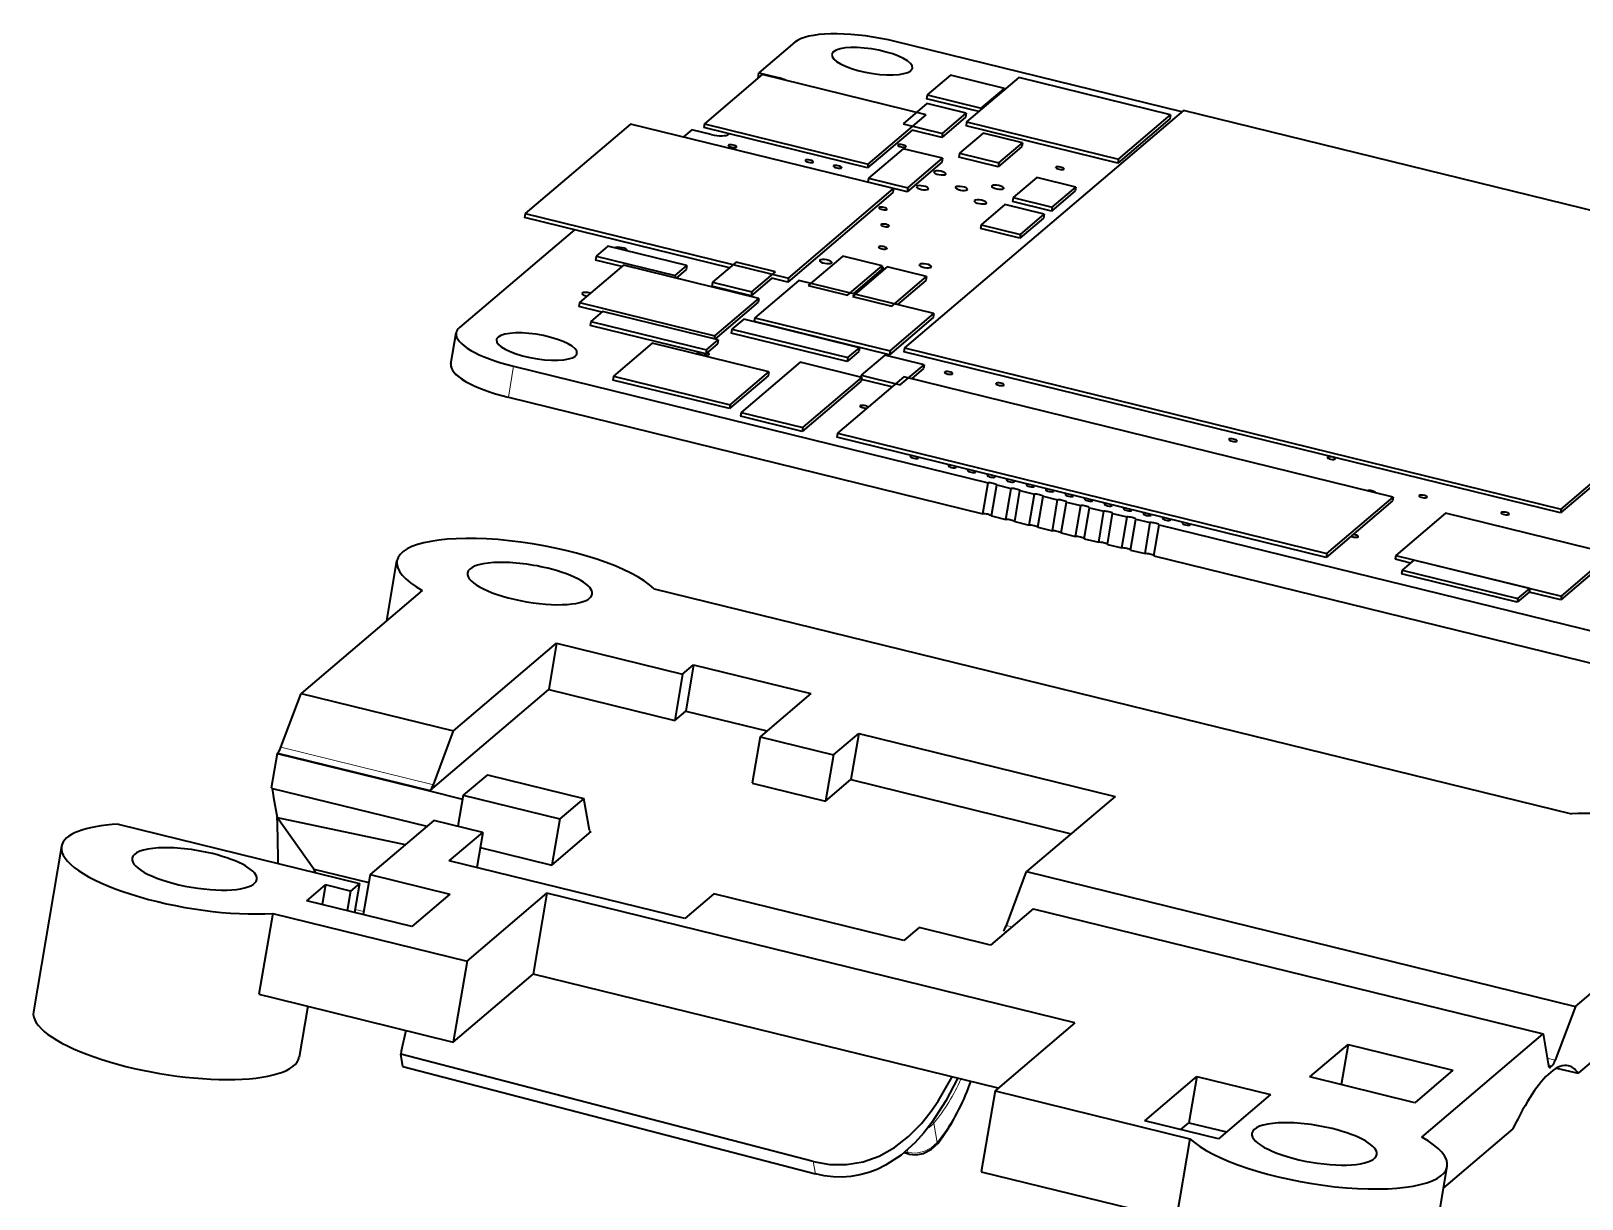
# Model space of a CAD drawing. Extents: x 284 to 1097, y 96 to 774.
# Drawn here: x 948.53 to 986.5, y 262.03 to 290.61 of the extents above; entities that cross this region are included whole.
import ezdxf

# ---------------------------------------------------------------- set-up
doc = ezdxf.new("R2010")
doc.units = 0

msp = doc.modelspace()

# ---------------------------------------------------------------- linework, layer by layer
at = {"color": 7, "lineweight": 35, "ltscale": 0.028807}
msp.add_line((967.231, 290.338), (966.353, 289.592), dxfattribs=at)
at = {"color": 7, "lineweight": 35, "ltscale": 0.004285}
msp.add_line((969.688, 290.356), (969.521, 290.394), dxfattribs=at)
at = {"color": 7, "lineweight": 35, "ltscale": 0.180662}
msp.add_line((976.706, 288.633), (969.688, 290.356), dxfattribs=at)
at = {"color": 7, "lineweight": 35, "ltscale": 0.046462}
msp.add_line((966.432, 289.546), (965.017, 288.342), dxfattribs=at)
at = {"color": 7, "lineweight": 35, "ltscale": 0.003343}
msp.add_line((966.331, 289.46), (966.353, 289.592), dxfattribs=at)
at = {"color": 7, "lineweight": 35, "ltscale": 0.01217}
for p, q in [((966.353, 289.592), (966.826, 289.476)), ((965.184, 288.079), (964.711, 288.195))]:
    msp.add_line(p, q, dxfattribs=at)
at = {"color": 7, "lineweight": 35, "ltscale": 0.103258}
for p, q in [((970.444, 288.562), (966.432, 289.546)), ((969.012, 287.263), (965.001, 288.248)), ((965.017, 288.342), (969.028, 287.357))]:
    msp.add_line(p, q, dxfattribs=at)
at = {"color": 7, "lineweight": 35, "ltscale": 0.000631399}
msp.add_line((966.822, 289.451), (966.826, 289.476), dxfattribs=at)
at = {"color": 7, "lineweight": 35, "ltscale": 0.00077383}
msp.add_line((966.826, 289.476), (966.856, 289.467), dxfattribs=at)
at = {"color": 7, "lineweight": 35, "ltscale": 0.000604306}
msp.add_line((966.852, 289.443), (966.856, 289.467), dxfattribs=at)
at = {"color": 7, "lineweight": 35, "ltscale": 0.018585}
for p, q in [((971.039, 289.533), (970.472, 289.051)), ((971.796, 288.726), (972.362, 289.208))]:
    msp.add_line(p, q, dxfattribs=at)
at = {"color": 7, "lineweight": 35, "ltscale": 0.034077}
for p, q in [((972.362, 289.208), (971.039, 289.533)), ((970.472, 289.051), (971.796, 288.726))]:
    msp.add_line(p, q, dxfattribs=at)
at = {"color": 7, "lineweight": 35, "ltscale": 0.041816}
for p, q in [((972.712, 289.473), (971.438, 288.389)), ((976.414, 288.466), (975.14, 287.382)), ((975.156, 287.476), (976.43, 288.56))]:
    msp.add_line(p, q, dxfattribs=at)
at = {"color": 7, "lineweight": 35, "ltscale": 0.095708}
for p, q in [((976.43, 288.56), (972.712, 289.473)), ((975.14, 287.382), (971.422, 288.295))]:
    msp.add_line(p, q, dxfattribs=at)
at = {"color": 7, "lineweight": 35, "ltscale": 0.00239}
for p, q in [((970.472, 289.051), (970.456, 288.957)), ((965.017, 288.342), (965.001, 288.248)), ((971.425, 288.599), (971.409, 288.504)), ((971.438, 288.389), (971.422, 288.295)), ((976.43, 288.56), (976.414, 288.466)), ((970.844, 288.105), (970.828, 288.01)), ((972.807, 287.878), (972.791, 287.783)), ((970.848, 287.497), (970.832, 287.402)), ((971.265, 287.62), (971.249, 287.526)), ((969.028, 287.357), (969.012, 287.263)), ((972.226, 287.384), (972.21, 287.29)), ((975.156, 287.476), (975.14, 287.382)), ((969.038, 287.011), (969.022, 286.917)), ((969.65, 286.755), (969.634, 286.661)), ((970, 286.775), (969.984, 286.681)), ((974.115, 286.793), (974.099, 286.699)), ((972.573, 286.535), (972.557, 286.441)), ((960.63, 286.144), (960.614, 286.05)), ((973.334, 286.128), (973.318, 286.034)), ((973.534, 286.299), (973.518, 286.205)), ((971.792, 285.871), (971.776, 285.776)), ((972.753, 285.635), (972.737, 285.54)), ((962.363, 285.102), (962.347, 285.008)), ((964.59, 284.871), (964.574, 284.777)), ((969.367, 284.869), (969.351, 284.774)), ((967.072, 284.563), (967.056, 284.469)), ((970.454, 284.602), (970.438, 284.508)), ((966.178, 284.229), (966.162, 284.135)), ((966.347, 284.068), (966.33, 283.974)), ((961.958, 283.966), (961.942, 283.872)), ((970.638, 283.698), (970.622, 283.603)), ((965.691, 283.314), (965.675, 283.22)), ((966.25, 283.596), (966.234, 283.501)), ((965.354, 283.051), (965.338, 282.957)), ((965.066, 282.807), (965.05, 282.712)), ((968.525, 282.619), (968.509, 282.524)), ((968.813, 282.863), (968.797, 282.769)), ((969.562, 282.782), (969.546, 282.688)), ((969.918, 282.859), (969.902, 282.764)), ((962.793, 282.165), (962.777, 282.071)), ((966.593, 282.271), (966.577, 282.177)), ((970.394, 282.447), (970.378, 282.352)), ((968.874, 282.135), (968.858, 282.041)), ((965.645, 281.465), (965.629, 281.371)), ((965.914, 281.279), (965.898, 281.185)), ((967.43, 280.907), (967.414, 280.813)), ((968.273, 280.767), (968.257, 280.673)), ((981.881, 279.207), (981.865, 279.113)), ((985.992, 278.913), (985.976, 278.819)), ((980.257, 277.825), (980.241, 277.731)), ((982.103, 277.421), (982.087, 277.327)), ((985.225, 276.97), (985.209, 276.876)), ((984.937, 276.725), (984.921, 276.631)), ((986, 276.785), (985.984, 276.69))]:
    msp.add_line(p, q, dxfattribs=at)
at = {"color": 7, "lineweight": 35, "ltscale": 0.000229578}
msp.add_line((970.805, 289.337), (970.813, 289.341), dxfattribs=at)
at = {"color": 7, "lineweight": 35, "ltscale": 0.000968301}
msp.add_line((972.362, 289.208), (972.356, 289.17), dxfattribs=at)
at = {"color": 7, "lineweight": 35, "ltscale": 0.019057}
for p, q in [((970.463, 288.835), (969.883, 288.341)), ((971.409, 288.504), (970.828, 288.01)), ((971.846, 288.114), (971.265, 287.62)), ((972.226, 287.384), (972.807, 287.878)), ((972.791, 287.783), (972.21, 287.29)), ((973.154, 287.029), (972.573, 286.535)), ((972.372, 286.365), (971.792, 285.871)), ((974.099, 286.699), (973.518, 286.205)), ((972.753, 285.635), (973.334, 286.128)), ((966.178, 284.229), (966.759, 284.723))]:
    msp.add_line(p, q, dxfattribs=at)
at = {"color": 7, "lineweight": 35, "ltscale": 0.224198}
msp.add_line((976.749, 288.669), (969.918, 282.859), dxfattribs=at)
at = {"color": 7, "lineweight": 35, "ltscale": 0.032951}
msp.add_line((971.736, 288.643), (970.456, 288.957), dxfattribs=at)
at = {"color": 7, "lineweight": 35, "ltscale": 0.024751}
for p, q in [((971.425, 288.599), (970.463, 288.835)), ((969.038, 287.011), (970, 286.775)), ((974.115, 286.793), (973.154, 287.029)), ((973.334, 286.128), (972.372, 286.365)), ((973.518, 286.205), (972.557, 286.441)), ((971.792, 285.871), (972.753, 285.635)), ((970.394, 282.447), (969.433, 282.683))]:
    msp.add_line(p, q, dxfattribs=at)
at = {"color": 7, "lineweight": 35, "ltscale": 0.000968045}
msp.add_line((971.796, 288.726), (971.79, 288.688), dxfattribs=at)
at = {"color": 7, "lineweight": 35, "ltscale": 0.413789}
for p, q in [((992.823, 284.723), (976.749, 288.669)), ((985.976, 278.819), (969.902, 282.764)), ((969.918, 282.859), (985.992, 278.913))]:
    msp.add_line(p, q, dxfattribs=at)
at = {"color": 7, "lineweight": 35, "ltscale": 0.084591}
for p, q in [((963.207, 288.337), (960.63, 286.144)), ((967.072, 284.563), (969.65, 286.755))]:
    msp.add_line(p, q, dxfattribs=at)
at = {"color": 7, "lineweight": 35, "ltscale": 0.165845}
msp.add_line((969.65, 286.755), (963.207, 288.337), dxfattribs=at)
at = {"color": 7, "lineweight": 35, "ltscale": 0.046463}
msp.add_line((969.028, 287.357), (970.444, 288.562), dxfattribs=at)
at = {"color": 7, "lineweight": 35, "ltscale": 0.024749}
for p, q in [((969.883, 288.341), (970.844, 288.105)), ((972.807, 287.878), (971.846, 288.114)), ((970.848, 287.497), (969.887, 287.733)), ((972.21, 287.29), (971.249, 287.526)), ((971.265, 287.62), (972.226, 287.384)), ((969.984, 286.681), (969.022, 286.917)), ((972.573, 286.535), (973.534, 286.299)), ((972.737, 285.54), (971.776, 285.776)), ((966.759, 284.723), (965.797, 284.959)), ((969.367, 284.869), (968.406, 285.105)), ((970.454, 284.602), (969.493, 284.838)), ((965.217, 284.465), (966.178, 284.229)), ((966.162, 284.135), (965.201, 284.371)), ((967.557, 284.383), (968.519, 284.147)), ((968.645, 284.116), (969.606, 283.88)), ((968.852, 282.189), (969.813, 281.953))]:
    msp.add_line(p, q, dxfattribs=at)
at = {"color": 7, "lineweight": 35, "ltscale": 0.019058}
for p, q in [((970.844, 288.105), (971.425, 288.599)), ((973.534, 286.299), (974.115, 286.793)), ((973.318, 286.034), (972.737, 285.54)), ((969.813, 281.953), (970.394, 282.447))]:
    msp.add_line(p, q, dxfattribs=at)
at = {"color": 7, "lineweight": 35, "ltscale": 0.095707}
msp.add_line((971.438, 288.389), (975.156, 287.476), dxfattribs=at)
at = {"color": 7, "lineweight": 35, "ltscale": 0.006803}
msp.add_line((964.711, 288.195), (964.504, 288.019), dxfattribs=at)
at = {"color": 7, "lineweight": 35, "ltscale": 0.000294128}
msp.add_line((965.628, 288.094), (965.62, 288.086), dxfattribs=at)
at = {"color": 7, "lineweight": 35, "ltscale": 0.035726}
msp.add_line((970.1, 288.189), (969.012, 287.263), dxfattribs=at)
at = {"color": 7, "lineweight": 35, "ltscale": 0.018735}
msp.add_line((970.828, 288.01), (970.1, 288.189), dxfattribs=at)
at = {"color": 7, "lineweight": 35, "ltscale": 0.00018924}
for p, q in [((965.606, 287.813), (965.61, 287.819)), ((965.803, 287.779), (965.799, 287.773)), ((969.952, 287.785), (969.948, 287.778)), ((967.487, 287.444), (967.491, 287.45)), ((967.684, 287.41), (967.68, 287.404)), ((968.177, 287.306), (968.181, 287.312)), ((973.621, 287.273), (973.625, 287.279)), ((969.294, 286.287), (969.298, 286.293)), ((969.492, 286.253), (969.487, 286.247)), ((969.342, 285.871), (969.346, 285.878)), ((969.539, 285.838), (969.535, 285.831)), ((969.287, 285.326), (969.291, 285.333)), ((969.484, 285.293), (969.48, 285.286)), ((970.899, 282.262), (970.903, 282.268)), ((972.156, 281.984), (972.16, 281.991)), ((968.83, 281.435), (968.834, 281.442)), ((977.858, 280.616), (977.862, 280.622)), ((970.988, 279.975), (970.992, 279.981)), ((980.269, 280.179), (980.273, 280.186)), ((971.466, 279.857), (971.47, 279.864)), ((971.663, 279.824), (971.659, 279.817)), ((971.943, 279.74), (971.947, 279.747)), ((972.14, 279.707), (972.136, 279.7)), ((972.618, 279.589), (972.614, 279.583)), ((973.375, 279.389), (973.379, 279.395)), ((973.852, 279.272), (973.856, 279.278)), ((974.049, 279.238), (974.045, 279.232)), ((974.33, 279.154), (974.334, 279.161)), ((974.527, 279.121), (974.523, 279.114)), ((975.004, 279.004), (975, 278.997)), ((975.284, 278.92), (975.288, 278.926)), ((975.762, 278.803), (975.766, 278.809)), ((976.239, 278.686), (976.243, 278.692)), ((976.436, 278.652), (976.432, 278.646)), ((976.716, 278.569), (976.72, 278.575)), ((976.913, 278.535), (976.909, 278.529))]:
    msp.add_line(p, q, dxfattribs=at)
at = {"color": 7, "lineweight": 35, "ltscale": 0.027848}
for p, q in [((969.887, 287.733), (969.038, 287.011)), ((968.519, 284.147), (969.367, 284.869)), ((969.493, 284.838), (968.645, 284.116)), ((969.606, 283.88), (970.454, 284.602))]:
    msp.add_line(p, q, dxfattribs=at)
at = {"color": 7, "lineweight": 35, "ltscale": 0.000188432}
msp.add_line((969.755, 287.818), (969.759, 287.825), dxfattribs=at)
at = {"color": 7, "lineweight": 35, "ltscale": 0.027847}
for p, q in [((970, 286.775), (970.848, 287.497)), ((970.832, 287.402), (969.984, 286.681))]:
    msp.add_line(p, q, dxfattribs=at)
at = {"color": 7, "lineweight": 35, "ltscale": 0.000189886}
for p, q in [((968.374, 287.272), (968.37, 287.266)), ((973.819, 287.239), (973.815, 287.233)), ((971.096, 282.228), (971.092, 282.222)), ((972.353, 281.951), (972.349, 281.944)), ((978.055, 280.582), (978.051, 280.576)), ((970.061, 280.202), (970.065, 280.209)), ((970.258, 280.169), (970.254, 280.162)), ((971.186, 279.941), (971.182, 279.935)), ((972.42, 279.623), (972.424, 279.629)), ((972.898, 279.506), (972.902, 279.512)), ((973.095, 279.472), (973.091, 279.466)), ((973.572, 279.355), (973.568, 279.349)), ((974.807, 279.037), (974.811, 279.044)), ((975.481, 278.887), (975.477, 278.88)), ((975.959, 278.769), (975.955, 278.763))]:
    msp.add_line(p, q, dxfattribs=at)
at = {"color": 7, "lineweight": 35, "ltscale": 0.08459}
msp.add_line((969.634, 286.661), (967.056, 284.469), dxfattribs=at)
at = {"color": 7, "lineweight": 35, "ltscale": 0.129185}
msp.add_line((965.632, 284.818), (960.614, 286.05), dxfattribs=at)
at = {"color": 7, "lineweight": 35, "ltscale": 0.165844}
msp.add_line((960.63, 286.144), (967.072, 284.563), dxfattribs=at)
at = {"color": 7, "lineweight": 35, "ltscale": 0.092446}
msp.add_line((961.837, 285.75), (959.02, 283.354), dxfattribs=at)
at = {"color": 7, "lineweight": 35, "ltscale": 0.009449}
for p, q in [((962.651, 285.347), (962.363, 285.102)), ((964.302, 284.626), (964.59, 284.871)), ((968.797, 282.769), (968.509, 282.524)), ((968.525, 282.619), (968.813, 282.863)), ((982.391, 277.666), (982.103, 277.421)), ((985.209, 276.876), (984.921, 276.631)), ((984.937, 276.725), (985.225, 276.97))]:
    msp.add_line(p, q, dxfattribs=at)
at = {"color": 7, "lineweight": 35, "ltscale": 0.049918}
for p, q in [((964.59, 284.871), (962.651, 285.347)), ((962.363, 285.102), (964.302, 284.626))]:
    msp.add_line(p, q, dxfattribs=at)
at = {"color": 7, "lineweight": 35, "ltscale": 0.035313}
for p, q in [((963.034, 284.881), (961.958, 283.966)), ((967.326, 284.511), (966.25, 283.596))]:
    msp.add_line(p, q, dxfattribs=at)
at = {"color": 7, "lineweight": 35, "ltscale": 0.016699}
msp.add_line((962.996, 284.849), (962.347, 285.008), dxfattribs=at)
at = {"color": 7, "lineweight": 35, "ltscale": 0.085271}
for p, q in [((966.347, 284.068), (963.034, 284.881)), ((970.638, 283.698), (967.326, 284.511))]:
    msp.add_line(p, q, dxfattribs=at)
at = {"color": 7, "lineweight": 35, "ltscale": 0.019056}
for p, q in [((965.797, 284.959), (965.217, 284.465)), ((969.433, 282.683), (968.852, 282.189))]:
    msp.add_line(p, q, dxfattribs=at)
at = {"color": 7, "lineweight": 35, "ltscale": 0.027849}
msp.add_line((968.406, 285.105), (967.557, 284.383), dxfattribs=at)
at = {"color": 7, "lineweight": 35, "ltscale": 0.001371}
msp.add_line((964.302, 284.626), (964.293, 284.572), dxfattribs=at)
at = {"color": 7, "lineweight": 35, "ltscale": 0.008195}
msp.add_line((964.574, 284.777), (964.325, 284.565), dxfattribs=at)
at = {"color": 7, "lineweight": 35, "ltscale": 0.002391}
for p, q in [((965.217, 284.465), (965.201, 284.371)), ((962.233, 283.502), (962.217, 283.408)), ((981.947, 277.779), (981.931, 277.685))]:
    msp.add_line(p, q, dxfattribs=at)
at = {"color": 7, "lineweight": 35, "ltscale": 0.016575}
msp.add_line((966.667, 284.564), (966.162, 284.135), dxfattribs=at)
at = {"color": 7, "lineweight": 35, "ltscale": 0.010019}
msp.add_line((967.056, 284.469), (966.667, 284.564), dxfattribs=at)
at = {"color": 7, "lineweight": 35, "ltscale": 0.022784}
for p, q in [((969.351, 284.774), (968.657, 284.184)), ((970.438, 284.508), (969.744, 283.917))]:
    msp.add_line(p, q, dxfattribs=at)
at = {"color": 7, "lineweight": 35, "ltscale": 0.224199}
for p, q in [((992.807, 284.629), (985.976, 278.819)), ((985.992, 278.913), (992.823, 284.723))]:
    msp.add_line(p, q, dxfattribs=at)
at = {"color": 7, "lineweight": 35, "ltscale": 0.035314}
for p, q in [((965.271, 283.153), (966.347, 284.068)), ((969.562, 282.782), (970.638, 283.698)), ((970.622, 283.603), (969.546, 282.688))]:
    msp.add_line(p, q, dxfattribs=at)
at = {"color": 7, "lineweight": 35, "ltscale": 0.014494}
msp.add_line((962.505, 283.734), (961.942, 283.872), dxfattribs=at)
at = {"color": 7, "lineweight": 35, "ltscale": 0.085269}
for p, q in [((961.958, 283.966), (965.271, 283.153)), ((969.546, 282.688), (966.234, 283.501)), ((966.25, 283.596), (969.562, 282.782))]:
    msp.add_line(p, q, dxfattribs=at)
at = {"color": 7, "lineweight": 35, "ltscale": 0.009448}
for p, q in [((962.521, 283.747), (962.233, 283.502)), ((965.979, 283.559), (965.691, 283.314)), ((965.338, 282.957), (965.05, 282.712)), ((965.066, 282.807), (965.354, 283.051))]:
    msp.add_line(p, q, dxfattribs=at)
at = {"color": 7, "lineweight": 35, "ltscale": 0.072943}
for p, q in [((965.354, 283.051), (962.521, 283.747)), ((962.233, 283.502), (965.066, 282.807)), ((965.691, 283.314), (968.525, 282.619)), ((968.509, 282.524), (965.675, 283.22)), ((985.225, 276.97), (982.391, 277.666)), ((984.921, 276.631), (982.087, 277.327)), ((982.103, 277.421), (984.937, 276.725))]:
    msp.add_line(p, q, dxfattribs=at)
at = {"color": 7, "lineweight": 35, "ltscale": 0.034802}
msp.add_line((966.33, 283.974), (965.27, 283.072), dxfattribs=at)
at = {"color": 7, "lineweight": 35, "ltscale": 0.072945}
for p, q in [((965.05, 282.712), (962.217, 283.408)), ((968.813, 282.863), (965.979, 283.559))]:
    msp.add_line(p, q, dxfattribs=at)
at = {"color": 7, "lineweight": 35, "ltscale": 0.019238}
msp.add_line((958.81, 282.467), (958.94, 283.226), dxfattribs=at)
at = {"color": 7, "lineweight": 35, "ltscale": 0.031112}
msp.add_line((963.741, 282.971), (962.793, 282.165), dxfattribs=at)
at = {"color": 7, "lineweight": 35, "ltscale": 0.07341}
msp.add_line((966.593, 282.271), (963.741, 282.971), dxfattribs=at)
at = {"color": 7, "lineweight": 35, "ltscale": 0.001975}
msp.add_line((965.271, 283.153), (965.257, 283.075), dxfattribs=at)
at = {"color": 7, "lineweight": 13, "ltscale": 0.019239}
msp.add_line((960.216, 281.65), (960.345, 282.408), dxfattribs=at)
at = {"color": 7, "lineweight": 35, "ltscale": 0.299078}
for p, q in [((960.345, 282.408), (971.963, 279.556)), ((976.148, 278.529), (987.766, 275.677)), ((976.019, 277.771), (987.637, 274.919)), ((976.019, 277.771), (987.637, 274.919))]:
    msp.add_line(p, q, dxfattribs=at)
at = {"color": 7, "lineweight": 35, "ltscale": 0.073412}
for p, q in [((962.793, 282.165), (965.645, 281.465)), ((965.629, 281.371), (962.777, 282.071))]:
    msp.add_line(p, q, dxfattribs=at)
at = {"color": 7, "lineweight": 35, "ltscale": 0.031111}
for p, q in [((966.577, 282.177), (965.629, 281.371)), ((965.645, 281.465), (966.593, 282.271))]:
    msp.add_line(p, q, dxfattribs=at)
at = {"color": 7, "lineweight": 35, "ltscale": 0.047392}
msp.add_line((967.358, 282.507), (965.914, 281.279), dxfattribs=at)
at = {"color": 7, "lineweight": 35, "ltscale": 0.039022}
msp.add_line((968.874, 282.135), (967.358, 282.507), dxfattribs=at)
at = {"color": 7, "lineweight": 35, "ltscale": 0.001168}
msp.add_line((968.852, 282.189), (968.844, 282.143), dxfattribs=at)
at = {"color": 7, "lineweight": 35, "ltscale": 0.00962}
msp.add_line((970.378, 282.352), (970.085, 282.103), dxfattribs=at)
at = {"color": 7, "lineweight": 35, "ltscale": 0.04739}
for p, q in [((968.858, 282.041), (967.414, 280.813)), ((967.43, 280.907), (968.874, 282.135))]:
    msp.add_line(p, q, dxfattribs=at)
at = {"color": 7, "lineweight": 35, "ltscale": 0.053329}
msp.add_line((969.898, 282.149), (968.273, 280.767), dxfattribs=at)
at = {"color": 7, "lineweight": 35, "ltscale": 0.019149}
msp.add_line((969.61, 281.904), (968.866, 282.087), dxfattribs=at)
at = {"color": 7, "lineweight": 35, "ltscale": 0.308489}
msp.add_line((981.881, 279.207), (969.898, 282.149), dxfattribs=at)
at = {"color": 7, "lineweight": 35, "ltscale": 0.299079}
msp.add_line((960.216, 281.65), (971.834, 278.798), dxfattribs=at)
msp.add_line((960.216, 281.65), (971.834, 278.798), dxfattribs=at)
at = {"color": 7, "lineweight": 35, "ltscale": 0.039023}
for p, q in [((967.414, 280.813), (965.898, 281.185)), ((965.914, 281.279), (967.43, 280.907))]:
    msp.add_line(p, q, dxfattribs=at)
at = {"color": 7, "lineweight": 35, "ltscale": 0.308491}
for p, q in [((980.241, 277.731), (968.257, 280.673)), ((968.273, 280.767), (980.257, 277.825))]:
    msp.add_line(p, q, dxfattribs=at)
at = {"color": 7, "lineweight": 35, "ltscale": 0.019239}
for p, q in [((971.834, 278.798), (971.963, 279.556)), ((972.047, 278.745), (972.177, 279.504)), ((972.401, 278.659), (972.531, 279.417)), ((972.615, 278.606), (972.744, 279.365)), ((973.182, 278.467), (973.311, 279.226)), ((973.536, 278.38), (973.665, 279.139)), ((973.749, 278.328), (973.879, 279.086)), ((974.103, 278.241), (974.233, 278.999)), ((974.317, 278.188), (974.446, 278.947)), ((974.671, 278.102), (974.8, 278.86)), ((974.884, 278.049), (975.013, 278.808)), ((975.238, 277.962), (975.367, 278.721)), ((975.451, 277.91), (975.581, 278.669)), ((975.805, 277.823), (975.935, 278.582)), ((976.019, 277.771), (976.148, 278.529))]:
    msp.add_line(p, q, dxfattribs=at)
at = {"color": 7, "lineweight": 35, "ltscale": 0.009114}
for p, q in [((972.177, 279.504), (972.531, 279.417)), ((972.744, 279.365), (973.098, 279.278)), ((973.311, 279.226), (973.665, 279.139)), ((972.047, 278.745), (972.401, 278.659)), ((972.047, 278.745), (972.401, 278.659)), ((973.879, 279.086), (974.233, 278.999)), ((974.446, 278.947), (974.8, 278.86)), ((975.013, 278.808), (975.367, 278.721)), ((972.615, 278.606), (972.969, 278.519)), ((972.615, 278.606), (972.969, 278.519)), ((973.182, 278.467), (973.536, 278.38)), ((973.182, 278.467), (973.536, 278.38)), ((975.581, 278.669), (975.935, 278.582)), ((973.749, 278.328), (974.103, 278.241)), ((973.749, 278.328), (974.103, 278.241)), ((974.884, 278.049), (975.238, 277.962)), ((974.884, 278.049), (975.238, 277.962)), ((975.451, 277.91), (975.805, 277.823)), ((975.451, 277.91), (975.805, 277.823))]:
    msp.add_line(p, q, dxfattribs=at)
at = {"color": 7, "lineweight": 35, "ltscale": 0.01924}
msp.add_line((972.969, 278.519), (973.098, 279.278), dxfattribs=at)
at = {"color": 7, "lineweight": 35, "ltscale": 0.053328}
for p, q in [((980.257, 277.825), (981.881, 279.207)), ((981.865, 279.113), (980.241, 277.731))]:
    msp.add_line(p, q, dxfattribs=at)
at = {"color": 7, "lineweight": 35, "ltscale": 0.039826}
msp.add_line((983.161, 278.811), (981.947, 277.779), dxfattribs=at)
at = {"color": 7, "lineweight": 35, "ltscale": 0.104324}
msp.add_line((987.213, 277.817), (983.161, 278.811), dxfattribs=at)
at = {"color": 7, "lineweight": 35, "ltscale": 0.009116}
msp.add_line((974.317, 278.188), (974.671, 278.102), dxfattribs=at)
msp.add_line((974.317, 278.188), (974.671, 278.102), dxfattribs=at)
at = {"color": 7, "lineweight": 35, "ltscale": 0.037025}
msp.add_line((957.239, 276.186), (957.488, 277.646), dxfattribs=at)
at = {"color": 7, "lineweight": 35, "ltscale": 0.009634}
msp.add_line((982.306, 277.593), (981.931, 277.685), dxfattribs=at)
at = {"color": 7, "lineweight": 35, "ltscale": 0.104323}
msp.add_line((981.947, 277.779), (986, 276.785), dxfattribs=at)
at = {"color": 7, "lineweight": 35, "ltscale": 0.039828}
for p, q in [((987.197, 277.722), (985.984, 276.69)), ((986, 276.785), (987.213, 277.817))]:
    msp.add_line(p, q, dxfattribs=at)
at = {"color": 7, "lineweight": 35, "ltscale": 0.097355}
for p, q in [((958.107, 276.924), (955.14, 274.4)), ((986.344, 266.741), (989.31, 269.264))]:
    msp.add_line(p, q, dxfattribs=at)
at = {"color": 7, "lineweight": 35}
msp.add_line((963.789, 276.964), (986.246, 271.452), dxfattribs=at)
at = {"color": 7, "lineweight": 35, "ltscale": 0.019938}
msp.add_line((985.984, 276.69), (985.209, 276.88), dxfattribs=at)
at = {"color": 7, "lineweight": 35, "ltscale": 0.082797}
msp.add_line((958.875, 273.484), (961.398, 275.629), dxfattribs=at)
at = {"color": 7, "lineweight": 35, "ltscale": 0.028679}
for p, q in [((961.398, 275.629), (961.205, 274.499)), ((964.751, 275.101), (964.558, 273.97)), ((964.482, 274.872), (964.289, 273.742)), ((966.381, 273.339), (966.188, 272.208)), ((968.177, 272.898), (967.985, 271.767)), ((961.474, 271.33), (961.282, 270.199)), ((977.074, 265.027), (976.882, 263.896))]:
    msp.add_line(p, q, dxfattribs=at)
at = {"color": 7, "lineweight": 35, "ltscale": 0.079388}
for p, q in [((961.398, 275.629), (964.482, 274.872)), ((961.205, 274.499), (964.289, 273.742))]:
    msp.add_line(p, q, dxfattribs=at)
at = {"color": 7, "lineweight": 35, "ltscale": 0.008828}
for p, q in [((964.482, 274.872), (964.751, 275.101)), ((964.289, 273.742), (964.558, 273.97))]:
    msp.add_line(p, q, dxfattribs=at)
at = {"color": 7, "lineweight": 35, "ltscale": 0.073957}
msp.add_line((964.751, 275.101), (967.624, 274.396), dxfattribs=at)
at = {"color": 7, "lineweight": 35, "ltscale": 0.035134}
for p, q in [((954.647, 273.085), (955.14, 274.4)), ((958.382, 272.168), (958.875, 273.484)), ((972.412, 268.724), (972.906, 270.04)), ((986.344, 266.741), (985.85, 265.425))]:
    msp.add_line(p, q, dxfattribs=at)
at = {"color": 7, "lineweight": 35, "ltscale": 0.096145}
for p, q in [((955.14, 274.4), (958.875, 273.484)), ((954.552, 272.933), (958.287, 272.016))]:
    msp.add_line(p, q, dxfattribs=at)
at = {"color": 7, "lineweight": 35, "ltscale": 0.095102}
msp.add_line((958.308, 272.034), (961.205, 274.499), dxfattribs=at)
at = {"color": 7, "lineweight": 35, "ltscale": 0.040794}
msp.add_line((967.624, 274.396), (966.381, 273.339), dxfattribs=at)
at = {"color": 7, "lineweight": 35, "ltscale": 0.051244}
msp.add_line((964.558, 273.97), (966.549, 273.482), dxfattribs=at)
at = {"color": 7, "lineweight": 13, "ltscale": 0.096145}
for p, q in [((954.647, 273.085), (958.382, 272.168)), ((954.573, 272.951), (958.308, 272.034))]:
    msp.add_line(p, q, dxfattribs=at)
at = {"color": 7, "lineweight": 35, "ltscale": 0.046246}
for p, q in [((966.381, 273.339), (968.177, 272.898)), ((966.188, 272.208), (967.985, 271.767))]:
    msp.add_line(p, q, dxfattribs=at)
at = {"color": 7, "lineweight": 35, "ltscale": 0.020258}
for p, q in [((968.177, 272.898), (968.795, 273.423)), ((967.985, 271.767), (968.602, 272.292))]:
    msp.add_line(p, q, dxfattribs=at)
at = {"color": 7, "lineweight": 35, "ltscale": 0.02868}
msp.add_line((968.795, 273.423), (968.602, 272.292), dxfattribs=at)
at = {"color": 7, "lineweight": 35, "ltscale": 0.161581}
msp.add_line((968.795, 273.423), (975.072, 271.882), dxfattribs=at)
at = {"color": 7, "lineweight": 35, "ltscale": 0.02151}
msp.add_line((954.552, 272.933), (954.407, 272.085), dxfattribs=at)
at = {"color": 7, "lineweight": 35, "ltscale": 0.000689002}
msp.add_line((954.552, 272.933), (954.573, 272.951), dxfattribs=at)
at = {"color": 7, "lineweight": 35, "ltscale": 0.019403}
for p, q in [((959.703, 272.413), (959.112, 271.91)), ((962.066, 271.833), (961.474, 271.33))]:
    msp.add_line(p, q, dxfattribs=at)
at = {"color": 7, "lineweight": 35, "ltscale": 0.060817}
for p, q in [((959.703, 272.413), (962.066, 271.833)), ((959.112, 271.91), (961.474, 271.33))]:
    msp.add_line(p, q, dxfattribs=at)
at = {"color": 7, "lineweight": 35, "ltscale": 0.13887}
msp.add_line((968.602, 272.292), (973.997, 270.968), dxfattribs=at)
at = {"color": 7, "lineweight": 35, "ltscale": 0.098095}
msp.add_line((954.407, 272.085), (958.218, 271.149), dxfattribs=at)
at = {"color": 7, "lineweight": 35, "ltscale": 0.005706}
msp.add_line((954.43, 272.079), (954.469, 271.854), dxfattribs=at)
at = {"color": 7, "lineweight": 35, "ltscale": 0.020839}
msp.add_line((958.287, 272.016), (959.096, 271.817), dxfattribs=at)
at = {"color": 7, "lineweight": 35, "ltscale": 0.019277}
msp.add_line((959.112, 271.91), (958.982, 271.15), dxfattribs=at)
at = {"color": 7, "lineweight": 35, "ltscale": 0.012497}
msp.add_line((954.469, 271.854), (954.555, 271.362), dxfattribs=at)
at = {"color": 7, "lineweight": 35, "ltscale": 0.019802}
for p, q in [((962.202, 271.052), (962.066, 271.833)), ((985.552, 266.068), (985.688, 265.287))]:
    msp.add_line(p, q, dxfattribs=at)
at = {"color": 7, "lineweight": 35, "ltscale": 0.071087}
msp.add_line((975.072, 271.882), (972.906, 270.04), dxfattribs=at)
at = {"color": 7, "lineweight": 35, "ltscale": 0.152104}
msp.add_line((950.665, 271.201), (956.574, 269.751), dxfattribs=at)
at = {"color": 7, "lineweight": 35, "ltscale": 0.080087}
msp.add_line((954.555, 271.362), (957.689, 270.7), dxfattribs=at)
at = {"color": 7, "lineweight": 35, "ltscale": 0.038666}
msp.add_line((955.455, 270.104), (954.555, 271.362), dxfattribs=at)
at = {"color": 7, "lineweight": 35, "ltscale": 0.051139}
msp.add_line((958.389, 271.295), (956.831, 269.97), dxfattribs=at)
at = {"color": 7, "lineweight": 35, "ltscale": 0.03088}
msp.add_line((959.589, 271.001), (958.389, 271.295), dxfattribs=at)
at = {"color": 7, "lineweight": 35, "ltscale": 0.026855}
msp.add_line((958.771, 270.305), (959.589, 271.001), dxfattribs=at)
at = {"color": 7, "lineweight": 35, "ltscale": 0.021832}
msp.add_line((959.589, 271.001), (959.442, 270.14), dxfattribs=at)
at = {"color": 7, "lineweight": 35, "ltscale": 0.031709}
msp.add_line((961.282, 270.199), (962.248, 271.021), dxfattribs=at)
at = {"color": 7, "lineweight": 13, "ltscale": 0.001029}
msp.add_line((962.208, 271.03), (962.248, 271.021), dxfattribs=at)
at = {"color": 7, "lineweight": 35, "ltscale": 0.102769}
msp.add_line((949.277, 270.662), (948.587, 266.609), dxfattribs=at)
at = {"color": 7, "lineweight": 35, "ltscale": 0.045204}
msp.add_line((959.526, 270.63), (961.282, 270.199), dxfattribs=at)
at = {"color": 7, "lineweight": 35, "ltscale": 0.034582}
msp.add_line((955.455, 270.104), (956.798, 269.774), dxfattribs=at)
at = {"color": 7, "lineweight": 35, "ltscale": 0.002508}
msp.add_line((955.5, 270.014), (955.455, 270.104), dxfattribs=at)
at = {"color": 7, "lineweight": 35, "ltscale": 0.148438}
msp.add_line((964.537, 268.889), (958.771, 270.305), dxfattribs=at)
at = {"color": 7, "lineweight": 35, "ltscale": 0.345918}
msp.add_line((972.906, 270.04), (986.344, 266.741), dxfattribs=at)
at = {"color": 7, "lineweight": 35, "ltscale": 0.014913}
msp.add_line((955.282, 269.327), (955.736, 269.713), dxfattribs=at)
at = {"color": 7, "lineweight": 35, "ltscale": 0.012124}
for p, q in [((955.736, 269.713), (955.655, 269.235)), ((956.352, 269.562), (956.271, 269.084))]:
    msp.add_line(p, q, dxfattribs=at)
at = {"color": 7, "lineweight": 35, "ltscale": 0.015856}
msp.add_line((956.352, 269.562), (955.736, 269.713), dxfattribs=at)
at = {"color": 7, "lineweight": 35, "ltscale": 0.00728}
msp.add_line((956.574, 269.751), (956.352, 269.562), dxfattribs=at)
at = {"color": 7, "lineweight": 35, "ltscale": 0.018042}
msp.add_line((956.574, 269.751), (956.453, 269.04), dxfattribs=at)
at = {"color": 7, "lineweight": 35, "ltscale": 0.024903}
msp.add_line((956.831, 269.97), (956.664, 268.988), dxfattribs=at)
at = {"color": 7, "lineweight": 35, "ltscale": 0.050274}
msp.add_line((956.831, 269.97), (958.784, 269.49), dxfattribs=at)
at = {"color": 7, "lineweight": 35, "ltscale": 0.066128}
for p, q in [((957.851, 268.696), (955.282, 269.327)), ((980.777, 265.808), (983.346, 265.178))]:
    msp.add_line(p, q, dxfattribs=at)
at = {"color": 7, "lineweight": 35, "ltscale": 0.030636}
for p, q in [((958.784, 269.49), (957.851, 268.696)), ((979.844, 265.014), (980.777, 265.808))]:
    msp.add_line(p, q, dxfattribs=at)
at = {"color": 7, "lineweight": 35, "ltscale": 0.064151}
msp.add_line((959.205, 267.848), (961.16, 269.511), dxfattribs=at)
at = {"color": 7, "lineweight": 35, "ltscale": 0.050189}
for p, q in [((961.16, 269.511), (960.823, 267.532)), ((954.446, 269.017), (954.109, 267.038)), ((959.205, 267.848), (958.868, 265.869)), ((976.903, 263.504), (976.566, 261.525))]:
    msp.add_line(p, q, dxfattribs=at)
at = {"color": 7, "lineweight": 35, "ltscale": 0.332831}
msp.add_line((974.089, 266.337), (961.16, 269.511), dxfattribs=at)
at = {"color": 7, "lineweight": 35, "ltscale": 0.023416}
msp.add_line((965.251, 269.496), (964.537, 268.889), dxfattribs=at)
at = {"color": 7, "lineweight": 35, "ltscale": 0.119717}
msp.add_line((969.901, 268.355), (965.251, 269.496), dxfattribs=at)
at = {"color": 7, "lineweight": 35, "ltscale": 0.122509}
msp.add_line((954.446, 269.017), (959.205, 267.848), dxfattribs=at)
at = {"color": 7, "lineweight": 13, "ltscale": 0.005435}
msp.add_line((956.466, 269.117), (956.677, 269.065), dxfattribs=at)
at = {"color": 7, "lineweight": 35, "ltscale": 0.034382}
msp.add_line((973.069, 269.132), (972.021, 268.241), dxfattribs=at)
at = {"color": 7, "lineweight": 35, "ltscale": 0.321335}
msp.add_line((973.069, 269.132), (985.552, 266.068), dxfattribs=at)
at = {"color": 7, "lineweight": 35, "ltscale": 0.012173}
msp.add_line((970.272, 268.67), (969.901, 268.355), dxfattribs=at)
at = {"color": 7, "lineweight": 35, "ltscale": 0.04503}
msp.add_line((972.021, 268.241), (970.272, 268.67), dxfattribs=at)
at = {"color": 7, "lineweight": 13, "ltscale": 0.001873}
msp.add_line((972.338, 268.59), (972.411, 268.572), dxfattribs=at)
at = {"color": 7, "lineweight": 13, "ltscale": 0.003535}
msp.add_line((972.412, 268.724), (972.55, 268.69), dxfattribs=at)
at = {"color": 7, "lineweight": 35, "ltscale": 0.064153}
for p, q in [((958.868, 265.869), (960.823, 267.532)), ((974.089, 266.337), (972.134, 264.675))]:
    msp.add_line(p, q, dxfattribs=at)
at = {"color": 7, "lineweight": 35, "ltscale": 0.293084}
msp.add_line((972.208, 264.737), (960.823, 267.532), dxfattribs=at)
at = {"color": 7, "lineweight": 35, "ltscale": 0.009413}
msp.add_line((954.109, 267.038), (954.474, 266.948), dxfattribs=at)
at = {"color": 7, "lineweight": 35, "ltscale": 0.084109}
msp.add_line((988.973, 267.285), (986.41, 265.105), dxfattribs=at)
at = {"color": 7, "lineweight": 35, "ltscale": 0.113096}
msp.add_line((954.474, 266.948), (958.868, 265.869), dxfattribs=at)
at = {"color": 7, "lineweight": 35, "ltscale": 0.03152}
msp.add_line((955.305, 266.744), (955.093, 265.501), dxfattribs=at)
at = {"color": 7, "lineweight": 35, "ltscale": 0.097354}
msp.add_line((982.586, 263.545), (985.552, 266.068), dxfattribs=at)
at = {"color": 7, "lineweight": 35, "ltscale": 0.007627}
msp.add_line((957.633, 265.272), (957.58, 265.573), dxfattribs=at)
at = {"color": 7, "lineweight": 35, "ltscale": 0.260938}
msp.add_line((967.681, 262.945), (957.58, 265.573), dxfattribs=at)
at = {"color": 7, "lineweight": 35, "ltscale": 0.024904}
msp.add_line((980.777, 265.808), (980.61, 264.826), dxfattribs=at)
at = {"color": 7, "lineweight": 13, "ltscale": 0.005009}
msp.add_line((985.656, 265.473), (985.85, 265.425), dxfattribs=at)
at = {"color": 7, "lineweight": 35, "ltscale": 0.260933}
msp.add_line((957.633, 265.272), (967.733, 262.643), dxfattribs=at)
at = {"color": 7, "lineweight": 35, "ltscale": 0.030635}
msp.add_line((983.346, 265.178), (982.412, 264.384), dxfattribs=at)
at = {"color": 7, "lineweight": 13, "ltscale": 0.002384}
msp.add_line((985.683, 265.314), (985.776, 265.291), dxfattribs=at)
at = {"color": 7, "lineweight": 13, "ltscale": 0.001031}
msp.add_line((985.694, 265.266), (985.734, 265.256), dxfattribs=at)
at = {"color": 7, "lineweight": 35, "ltscale": 0.001377}
msp.add_line((985.734, 265.256), (985.776, 265.291), dxfattribs=at)
at = {"color": 7, "lineweight": 35, "ltscale": 0.013603}
msp.add_line((985.881, 265.232), (986.41, 265.105), dxfattribs=at)
at = {"color": 7, "lineweight": 35, "ltscale": 0.003983}
msp.add_line((971.483, 264.752), (971.537, 264.902), dxfattribs=at)
at = {"color": 7, "lineweight": 13, "ltscale": 0.003096}
msp.add_line((971.486, 264.788), (971.528, 264.904), dxfattribs=at)
at = {"color": 7, "lineweight": 35, "ltscale": 0.041785}
msp.add_line((975.801, 263.944), (977.074, 265.027), dxfattribs=at)
at = {"color": 7, "lineweight": 35, "ltscale": 0.046335}
msp.add_line((977.074, 265.027), (978.874, 264.585), dxfattribs=at)
at = {"color": 7, "lineweight": 35, "ltscale": 0.066129}
msp.add_line((982.412, 264.384), (979.844, 265.014), dxfattribs=at)
at = {"color": 7, "lineweight": 35, "ltscale": 0.050188}
for p, q in [((972.134, 264.675), (971.797, 262.696)), ((982.867, 260.843), (983.204, 262.822))]:
    msp.add_line(p, q, dxfattribs=at)
at = {"color": 7, "lineweight": 35, "ltscale": 0.122756}
for p, q in [((972.134, 264.675), (976.903, 263.504)), ((971.797, 262.696), (976.566, 261.525))]:
    msp.add_line(p, q, dxfattribs=at)
at = {"color": 7, "lineweight": 35, "ltscale": 0.041787}
msp.add_line((978.874, 264.585), (977.601, 263.502), dxfattribs=at)
at = {"color": 7, "lineweight": 35, "ltscale": 0.046334}
msp.add_line((977.601, 263.502), (975.801, 263.944), dxfattribs=at)
at = {"color": 7, "lineweight": 13, "ltscale": 0.001217}
msp.add_line((970.6, 263.921), (970.635, 263.887), dxfattribs=at)
at = {"color": 7, "lineweight": 13, "ltscale": 0.012054}
msp.add_line((970.635, 263.887), (970.718, 263.412), dxfattribs=at)
at = {"color": 7, "lineweight": 35, "ltscale": 0.006507}
msp.add_line((976.683, 263.727), (976.882, 263.896), dxfattribs=at)
at = {"color": 7, "lineweight": 35, "ltscale": 0.023624}
msp.add_line((976.882, 263.896), (977.799, 263.671), dxfattribs=at)
at = {"color": 7, "lineweight": 35, "ltscale": 0.055636}
msp.add_line((984.811, 263.745), (983.116, 262.303), dxfattribs=at)
at = {"color": 7, "lineweight": 13, "ltscale": 0.001687}
msp.add_line((970, 263.169), (969.934, 263.185), dxfattribs=at)
at = {"color": 7, "lineweight": 13, "ltscale": 0.001606}
msp.add_line((969.989, 263.232), (970, 263.169), dxfattribs=at)
at = {"color": 7, "lineweight": 13, "ltscale": 0.000613838}
msp.add_line((970.738, 263.398), (970.718, 263.412), dxfattribs=at)
at = {"color": 7, "lineweight": 13, "ltscale": 0.00768}
msp.add_line((967.734, 262.643), (967.681, 262.945), dxfattribs=at)
at = {"color": 7, "lineweight": 35, "ltscale": 0.003098}
msp.add_line((970.022, 263.129), (969.902, 263.158), dxfattribs=at)
at = {"color": 7, "lineweight": 35, "ltscale": 2.68334e-05}
msp.add_line((967.734, 262.643), (967.733, 262.643), dxfattribs=at)
at = {"color": 7, "lineweight": 35}
for points in [[(967.681, 262.945), (968.088, 262.874), (968.499, 262.872), (968.906, 262.94), (969.299, 263.079), (969.673, 263.289), (970.017, 263.559), (970.329, 263.878), (970.543, 264.143), (970.738, 264.424), (971.08, 265.014)], [(971.217, 264.98), (970.927, 264.428), (970.583, 263.897), (970.389, 263.647), (970.178, 263.413), (969.833, 263.103), (969.452, 262.853), (969.249, 262.754), (969.039, 262.675), (968.824, 262.618), (968.604, 262.581), (968.388, 262.566), (968.17, 262.571), (967.951, 262.597), (967.734, 262.643)], [(970.022, 263.129), (970.202, 263.111), (970.376, 263.141), (970.579, 263.244), (970.738, 263.398)]]:
    msp.add_lwpolyline(points, dxfattribs=at)
at = {"color": 7, "lineweight": 13}
msp.add_lwpolyline([(970, 263.169), (970.197, 263.151), (970.393, 263.19), (970.57, 263.28), (970.718, 263.412)], dxfattribs=at)
at = {"color": 7, "lineweight": 35}
for centre, radius, start, end in [((968.243, 290.019), 0.11, 127.4169, 167.8549), ((970.001, 289.729), 0.11, 307.4169, 347.8549), ((970.649, 287.161), 0.0164, 127.4169, 167.8549), ((970.224, 286.8), 0.0164, 127.4169, 167.8549), ((971.179, 286.783), 0.0164, 127.4169, 167.8549), ((972.067, 286.813), 0.0164, 127.4169, 167.8549), ((971.643, 286.452), 0.0164, 127.4169, 167.8549), ((967.855, 284.992), 0.0164, 127.4169, 167.8549), ((970.294, 284.89), 0.0164, 127.4169, 167.8549), ((969.347, 284.886), 0.124, 265.0256, 298.0499), ((962.034, 284.186), 0.0164, 127.4169, 167.8549), ((961.79, 282.745), 0.11, 307.4169, 347.8549), ((964.853, 282.75), 0.0164, 127.4169, 167.8549), ((970.101, 280.144), 0.0743, 86.8222, 119.2186), ((970.241, 280.168), 0.0169, 0.7837, 57.9024), ((971.028, 279.917), 0.0736, 87.0082, 119.3495), ((971.169, 279.941), 0.0167, 0.5959, 57.5325), ((971.506, 279.799), 0.0743, 86.8291, 119.2229), ((971.646, 279.824), 0.0169, 0.808, 57.95), ((971.983, 279.682), 0.0746, 86.7576, 119.1777), ((972.123, 279.706), 0.017, 0.8966, 58.1223), ((972.46, 279.566), 0.0737, 86.9885, 119.3371), ((972.601, 279.589), 0.0168, 0.615, 57.5702), ((972.938, 279.449), 0.0734, 87.0573, 119.3802), ((973.078, 279.472), 0.0167, 0.6081, 57.5567), ((973.415, 279.33), 0.0749, 86.6919, 119.1361), ((973.555, 279.355), 0.0171, 0.993, 58.3086), ((973.892, 279.214), 0.0737, 86.9789, 119.3311), ((974.033, 279.238), 0.0167, 0.5762, 57.4933), ((974.369, 279.098), 0.0726, 87.2723, 119.5142), ((974.511, 279.121), 0.0164, 0.1592, 56.6505), ((974.847, 278.98), 0.0729, 87.1909, 119.4635), ((974.988, 279.004), 0.0165, 0.2664, 56.87), ((975.324, 278.864), 0.0718, 87.458, 119.6291), ((975.465, 278.887), 0.0162, 359.8997, 56.1115), ((975.801, 278.747), 0.0722, 87.3502, 119.5625), ((975.943, 278.769), 0.0163, 0.0438, 56.4123), ((976.278, 278.63), 0.0715, 87.546, 119.6832), ((976.42, 278.652), 0.0161, 359.7758, 55.8501), ((976.755, 278.514), 0.0709, 87.7023, 119.779), ((976.898, 278.535), 0.0159, 359.5711, 55.4123), ((923.62, 270.113), 30.96, 0.2351, 2.311), ((966.437, 266.642), 5.388, 322.9733, 339.4663)]:
    msp.add_arc(centre, radius, start, end, dxfattribs=at)
at = {"color": 7, "lineweight": 13}
for centre, radius, start, end in [((967.028, 266.841), 4.663, 320.6806, 336.2255), ((966.576, 266.622), 5.241, 322.2243, 339.5144), ((970.067, 264.399), 0.765, 301.9768, 318.0117)]:
    msp.add_arc(centre, radius, start, end, dxfattribs=at)
at = {"color": 7, "lineweight": 35}
for centre, major_axis, ratio, start_param, end_param in [((969.122, 289.874), (1.972, -0.336), 0.29343, 1.417069, 2.9006), ((969.122, 289.874), (0.986, -0.168), 0.29343, 6.283185, 9.183783), ((969.122, 289.874), (0.986, -0.168), 0.29343, 3.141593, 6.04219), ((966.696, 289.391), (-0.37, 0.063), 0.29343, 3.787579, 4.317554), ((970.9, 289.313), (-0.0986, 0.0168), 0.29343, 6.04219, 6.253363), ((965.266, 288.175), (-0.37, 0.063), 0.29343, 1.396338, 2.879869), ((965.704, 287.796), (0.0986, -0.0168), 0.29343, 3.141593, 6.04219), ((965.704, 287.796), (0.0986, -0.0168), 0.29343, 6.283185, 9.183783), ((969.853, 287.801), (0.0986, -0.0168), 0.29343, 3.141593, 6.04219), ((969.853, 287.801), (0.0986, -0.0168), 0.29343, 6.283185, 9.183783), ((967.586, 287.427), (0.0986, -0.0168), 0.29343, 3.141593, 6.04219), ((967.586, 287.427), (0.0986, -0.0168), 0.29343, 6.283185, 9.183783), ((968.276, 287.289), (0.0986, -0.0168), 0.29343, 3.141593, 6.04219), ((968.276, 287.289), (0.0986, -0.0168), 0.29343, 6.283185, 9.183783), ((970.781, 287.139), (0.148, -0.025), 0.29343, 3.141593, 6.04219), ((970.781, 287.139), (-0.148, 0.025), 0.29343, 3.141593, 6.04219), ((970.781, 287.139), (-0.148, 0.025), 0.29343, 2.900597, 3.141593), ((973.72, 287.256), (0.0986, -0.0168), 0.29343, 3.141593, 6.04219), ((973.72, 287.256), (0.0986, -0.0168), 0.29343, 6.283185, 9.183783), ((970.356, 286.778), (0.148, -0.025), 0.29343, 3.141593, 6.04219), ((970.356, 286.778), (-0.148, 0.025), 0.29343, 3.141593, 6.04219), ((970.356, 286.778), (-0.148, 0.025), 0.29343, 2.900597, 3.141593), ((971.311, 286.761), (0.148, -0.025), 0.29343, 3.141593, 6.04219), ((971.311, 286.761), (-0.148, 0.025), 0.29343, 3.141593, 6.04219), ((971.311, 286.761), (-0.148, 0.025), 0.29343, 2.900597, 3.141593), ((972.199, 286.791), (0.148, -0.025), 0.29343, 3.141593, 6.04219), ((972.199, 286.791), (-0.148, 0.025), 0.29343, 3.141593, 6.04219), ((972.199, 286.791), (-0.148, 0.025), 0.29343, 2.900597, 3.141593), ((971.774, 286.43), (0.148, -0.025), 0.29343, 3.141593, 6.04219), ((971.774, 286.43), (-0.148, 0.025), 0.29343, 3.141593, 6.04219), ((971.774, 286.43), (-0.148, 0.025), 0.29343, 2.900597, 3.141593), ((969.393, 286.27), (0.0986, -0.0168), 0.29343, 3.141593, 6.04219), ((969.393, 286.27), (0.0986, -0.0168), 0.29343, 6.283185, 9.183783), ((969.441, 285.855), (0.0986, -0.0168), 0.29343, 3.141593, 6.04219), ((969.441, 285.855), (0.0986, -0.0168), 0.29343, 6.283185, 9.183783), ((962.977, 285.269), (-0.148, 0.025), 0.29343, 3.141593, 6.04219), ((962.977, 285.269), (-0.148, 0.025), 0.29343, 2.900597, 3.141593), ((969.385, 285.31), (0.0986, -0.0168), 0.29343, 3.141593, 6.04219), ((969.385, 285.31), (0.0986, -0.0168), 0.29343, 6.283185, 9.183783), ((967.987, 284.97), (0.148, -0.025), 0.29343, 3.141593, 6.04219), ((967.987, 284.97), (-0.148, 0.025), 0.29343, 3.141593, 6.04219), ((967.987, 284.97), (-0.148, 0.025), 0.29343, 2.900597, 3.141593), ((969.263, 284.812), (-0.148, 0.025), 0.29343, 3.141593, 4.041964), ((970.426, 284.868), (0.148, -0.025), 0.29343, 3.141593, 6.04219), ((970.426, 284.868), (-0.148, 0.025), 0.29343, 3.141593, 6.04219), ((970.426, 284.868), (-0.148, 0.025), 0.29343, 2.900597, 3.141593), ((969.263, 284.812), (-0.148, 0.025), 0.29343, 2.900597, 3.141593), ((962.166, 284.165), (0.148, -0.025), 0.29343, 3.141593, 4.609449), ((962.166, 284.165), (-0.148, 0.025), 0.29343, 4.332015, 6.04219), ((960.911, 282.89), (1.972, -0.336), 0.29343, 2.900597, 3.141593), ((960.911, 282.89), (1.972, -0.336), 0.29343, 3.141593, 4.471394), ((960.911, 282.89), (-0.986, 0.168), 0.29343, 6.283185, 9.183783), ((960.911, 282.89), (-0.986, 0.168), 0.29343, 6.04219, 6.283185), ((960.911, 282.89), (0.986, -0.168), 0.29343, 6.283185, 9.183783), ((964.985, 282.728), (0.148, -0.025), 0.29343, 3.141593, 6.04219), ((964.985, 282.728), (-0.148, 0.025), 0.29343, 3.141593, 3.994319), ((964.985, 282.728), (-0.148, 0.025), 0.29343, 2.900597, 3.141593), ((960.782, 282.131), (1.972, -0.336), 0.29343, 3.14012, 4.471394), ((960.782, 282.131), (1.972, -0.336), 0.29343, 3.141593, 4.471394), ((970.997, 282.245), (0.0986, -0.0168), 0.29343, 3.141593, 6.04219), ((970.997, 282.245), (0.0986, -0.0168), 0.29343, 6.283185, 9.183783), ((972.255, 281.968), (0.0986, -0.0168), 0.29343, 3.141593, 6.04219), ((972.255, 281.968), (0.0986, -0.0168), 0.29343, 6.283185, 9.183783), ((968.929, 281.418), (0.0986, -0.0168), 0.29343, 3.141593, 5.599074), ((968.929, 281.418), (0.0986, -0.0168), 0.29343, 0.196537, 2.900597), ((977.956, 280.599), (0.0986, -0.0168), 0.29343, 3.141593, 6.04219), ((977.956, 280.599), (0.0986, -0.0168), 0.29343, 6.283185, 9.183783), ((970.16, 280.185), (0.0986, -0.0168), 0.29343, 3.141593, 6.04219), ((971.087, 279.958), (0.0986, -0.0168), 0.29343, 3.141593, 6.04219), ((980.367, 280.162), (0.0986, -0.0168), 0.29343, 3.141593, 6.04219), ((980.367, 280.162), (-0.0986, 0.0168), 0.29343, 3.141593, 6.04219), ((980.367, 280.162), (-0.0986, 0.0168), 0.29343, 2.900597, 3.141593), ((971.564, 279.841), (0.0986, -0.0168), 0.29343, 3.141593, 6.04219), ((972.042, 279.723), (0.0986, -0.0168), 0.29343, 3.141593, 6.04219), ((972.042, 279.506), (-0.149, 0.025), 0.29343, 3.626026, 5.316761), ((972.519, 279.606), (0.0986, -0.0168), 0.29343, 3.141593, 6.04219), ((972.996, 279.489), (0.0986, -0.0168), 0.29343, 3.141593, 6.04219), ((972.609, 279.367), (-0.149, 0.025), 0.29343, 3.626026, 5.316761), ((973.176, 279.228), (-0.149, 0.025), 0.29343, 3.626026, 5.316761), ((973.474, 279.372), (0.0986, -0.0168), 0.29343, 3.141593, 6.04219), ((973.744, 279.088), (-0.149, 0.025), 0.29343, 3.626026, 5.316761), ((973.951, 279.255), (0.0986, -0.0168), 0.29343, 3.141593, 6.04219), ((974.428, 279.138), (0.0986, -0.0168), 0.29343, 3.141593, 6.04219), ((981.342, 279.333), (-0.0986, 0.0168), 0.29343, 3.102793, 5.840626), ((982.614, 279.223), (-0.0986, 0.0168), 0.29343, 6.283185, 9.183783), ((982.614, 279.223), (-0.0986, 0.0168), 0.29343, 3.141593, 6.283185), ((982.614, 279.223), (-0.0986, 0.0168), 0.29343, 2.900597, 3.141593), ((971.912, 278.748), (0.149, -0.025), 0.29343, 0.484434, 2.175169), ((971.912, 278.748), (0.149, -0.025), 0.29343, 0.484434, 2.175169), ((974.311, 278.949), (-0.149, 0.025), 0.29343, 3.626026, 5.316761), ((974.878, 278.81), (-0.149, 0.025), 0.29343, 3.626026, 5.316761), ((974.906, 279.02), (0.0986, -0.0168), 0.29343, 3.141593, 6.04219), ((975.383, 278.903), (0.0986, -0.0168), 0.29343, 3.141593, 6.04219), ((975.86, 278.786), (0.0986, -0.0168), 0.29343, 3.141593, 6.04219), ((984.623, 278.807), (-0.0986, 0.0168), 0.29343, 6.283185, 9.183783), ((984.623, 278.807), (-0.0986, 0.0168), 0.29343, 3.141593, 6.283185), ((984.623, 278.807), (-0.0986, 0.0168), 0.29343, 2.900597, 3.141593), ((972.48, 278.608), (0.149, -0.025), 0.29343, 0.484434, 2.175169), ((972.48, 278.608), (0.149, -0.025), 0.29343, 0.484434, 2.175169), ((973.047, 278.469), (0.149, -0.025), 0.29343, 0.484434, 2.175169), ((973.047, 278.469), (0.149, -0.025), 0.29343, 0.484434, 2.175169), ((973.614, 278.33), (0.149, -0.025), 0.29343, 0.484434, 2.175169), ((973.614, 278.33), (0.149, -0.025), 0.29343, 0.484434, 2.175169), ((975.446, 278.671), (-0.149, 0.025), 0.29343, 3.626026, 5.316761), ((976.013, 278.531), (-0.149, 0.025), 0.29343, 3.626026, 5.316761), ((976.337, 278.669), (0.0986, -0.0168), 0.29343, 3.141593, 6.04219), ((976.815, 278.552), (0.0986, -0.0168), 0.29343, 3.141593, 6.04219), ((960.741, 277.091), (3.253, -0.554), 0.29343, 0.410103, 3.141593), ((974.182, 278.191), (0.149, -0.025), 0.29343, 0.484434, 2.175169), ((974.182, 278.191), (0.149, -0.025), 0.29343, 0.484434, 2.175169), ((974.749, 278.051), (0.149, -0.025), 0.29343, 0.484434, 2.175169), ((974.749, 278.051), (0.149, -0.025), 0.29343, 0.484434, 2.175169), ((980.928, 278.256), (-0.0986, 0.0168), 0.29343, 0.707456, 2.900597), ((980.928, 278.256), (-0.0986, 0.0168), 0.29343, 3.141593, 5.091107), ((980.928, 278.256), (-0.0986, 0.0168), 0.29343, 2.900597, 3.141593), ((960.741, 277.091), (3.253, -0.554), 0.29343, 3.141593, 3.820295), ((960.741, 277.091), (1.528, -0.26), 0.29343, 1.329801, 3.141593), ((975.316, 277.912), (0.149, -0.025), 0.29343, 0.484434, 2.175169), ((975.316, 277.912), (0.149, -0.025), 0.29343, 0.484434, 2.175169), ((975.884, 277.773), (0.149, -0.025), 0.29343, 0.484434, 2.175169), ((975.884, 277.773), (0.149, -0.025), 0.29343, 0.484434, 2.175169), ((960.741, 277.091), (1.528, -0.26), 0.29343, 3.141593, 6.283185), ((960.741, 277.091), (1.528, -0.26), 0.29343, 6.283185, 7.612986), ((954.621, 273.233), (-0.072, -0.291), 0.228163, 0.306139, 1.091537), ((958.356, 272.317), (0.072, 0.291), 0.228163, 3.447731, 4.233129), ((952.53, 270.107), (3.253, -0.554), 0.29343, 2.230308, 3.141524), ((988.162, 270.361), (3.253, -0.554), 0.29343, 1.329801, 2.249498), ((962.296, 271.303), (-0.072, -0.291), 0.228163, 5.803926, 6.283222), ((962.296, 271.303), (-0.072, -0.291), 0.228163, 0.000037, 0.306139), ((952.53, 270.107), (3.253, -0.554), 0.29343, 3.141524, 5.391092), ((952.53, 270.107), (1.528, -0.26), 0.29343, 1.329801, 3.141593), ((952.53, 270.107), (1.528, -0.26), 0.29343, 6.283185, 7.612986), ((952.53, 270.107), (1.528, -0.26), 0.29343, 3.141593, 6.283185), ((972.386, 268.873), (-0.072, -0.291), 0.228163, 0.306139, 1.091537), ((951.84, 266.055), (-3.253, 0.554), 0.29343, 6.283185, 9.424837), ((958.959, 266.058), (-1.293, -5.267), 0.228163, 4.75024, 4.860496), ((984.808, 259.713), (1.369, 5.577), 0.228163, 0.306139, 0.820232), ((985.782, 265.538), (0.072, 0.291), 0.228163, 2.662333, 3.141629), ((985.782, 265.538), (0.072, 0.291), 0.228163, 3.141629, 3.447731), ((984.808, 259.713), (1.369, 5.577), 0.228163, 0.001941, 0.306139), ((985.824, 265.574), (0.072, 0.291), 0.228163, 3.447731, 4.233129), ((984.808, 259.713), (1.369, 5.577), 0.228163, 6.075231, 6.285127), ((979.951, 263.377), (1.528, -0.26), 0.29343, 3.141593, 6.283185), ((979.951, 263.377), (1.528, -0.26), 0.29343, 1.329801, 3.141593), ((979.951, 263.377), (1.528, -0.26), 0.29343, 6.283185, 7.612986), ((979.951, 263.377), (3.253, -0.554), 0.29343, 3.551696, 6.283185), ((979.951, 263.377), (3.253, -0.554), 0.29343, 0, 0.678702)]:
    msp.add_ellipse(centre, major_axis=major_axis, ratio=ratio, start_param=start_param, end_param=end_param, dxfattribs=at)
at = {"color": 7, "lineweight": 13}
msp.add_ellipse((970.094, 263.42), major_axis=(0.072, 0.291), ratio=0.228163, start_param=2.662268, end_param=3.141593, dxfattribs=at)

doc.saveas('drawing.dxf')
